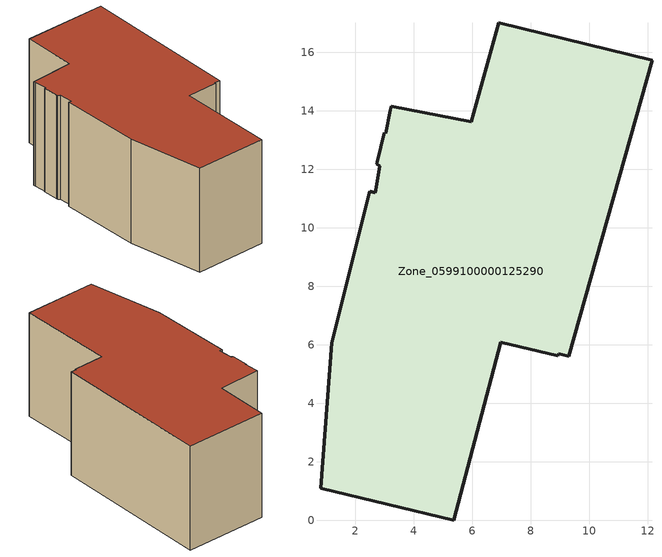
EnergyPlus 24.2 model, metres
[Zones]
Zone_0599100000125290
 floor ground (C_G): 2.75,12.19 2.75,12.25 3,13.25 3.05,13.23 3.19,14.02 3.23,14.16 5.97,13.62 6.91,17.01 12.15,15.73 9.3,5.6 8.96,5.7 8.93,5.62 6.98,6.09 5.37,0 0.81,1.09 1.2,6.07 2.5,11.25 2.68,11.2 2.85,12.1 z0
 wall outside (C_F): 8.93,5.62 8.96,5.7 9.3,5.6 12.15,15.73 6.91,17.01 5.97,13.62 3.23,14.16 3.19,14.02 3.05,13.23 3,13.25 2.75,12.25 2.75,12.19 2.85,12.1 2.68,11.2 2.5,11.25 1.2,6.07 0.81,1.09 5.37,0 6.98,6.09 8.93,5.62 z0:6.86
 roof outside (C_R): 2.75,12.25 2.75,12.19 2.85,12.1 2.68,11.2 2.5,11.25 1.2,6.07 0.81,1.09 5.37,0 6.98,6.09 8.93,5.62 8.96,5.7 9.3,5.6 12.15,15.73 6.91,17.01 5.97,13.62 3.23,14.16 3.19,14.02 3.05,13.23 3,13.25 z6.86
[BUILDING]
Pand.0599100000125290: North Axis=0; Terrain=City; Loads Convergence Tolerance Value=0.04; Temperature Convergence Tolerance Value=0.4; Solar Distribution=FullExterior; Maximum Number of Warmup Days=25; Minimum Number of Warmup Days=1
[Site:Location]
Rotterdam.The.Hague.AP_ZH_NLD Design_Conditions: Latitude=51.96; Longitude=4.45; Time Zone=1; Elevation=-4.5
[SITE:GROUNDTEMPERATURE:BUILDINGSURFACE]
18, 18, 18, 18, 18, 18, 18, 18, 18, 18, 18, 18
[MATERIAL] Thermal Absorptance=0.9; Solar Absorptance=0.7; Visible Absorptance=0.7
Name | Roughness | Thickness | Conductivity | Density | Specific Heat
G.D.1965 | MediumSmooth | 0.15 | 1 | 540 | 1210
F.D.1965 | Rough | 0.3 | 0.857143 | 1920 | 840
R.D.1965 | MediumRough | 0.2 | 0.08 | 1500 | 1000
[CONSTRUCTION]
C_G: G.D.1965
C_F: F.D.1965
C_R: R.D.1965
[ZONE]
Zone_0599100000125290: Type=1; Multiplier=1; Ceiling Height=Autocalculate; Volume=Autocalculate; Floor Area=autocalculate; Part of Total Floor Area=Yes
[ZONEINFILTRATION:DESIGNFLOWRATE]
Infil_Zone_0599100000125290: Zone or ZoneList or Space or SpaceList=Zone_0599100000125290; Schedule=AlwaysOn; Design Flow Rate Calculation Method=Flow/Area; Flow Rate per Floor Area=0.0042; Constant Term Coefficient=1; Temperature Term Coefficient=0; Velocity Term Coefficient=0; Velocity Squared Term Coefficient=0
[HVACTEMPLATE:ZONE:IDEALLOADSAIRSYSTEM]
Zone_0599100000125290: Maximum Heating Supply Air Temperature=50; Minimum Cooling Supply Air Temperature=13; Maximum Heating Supply Air Humidity Ratio=0.0156; Minimum Cooling Supply Air Humidity Ratio=0.0077; Heating Limit=NoLimit; Cooling Limit=NoLimit; Dehumidification Control Type=ConstantSensibleHeatRatio; Cooling Sensible Heat Ratio=0.7; Dehumidification Setpoint=60; Humidification Control Type=None; Humidification Setpoint=30; Outdoor Air Method=None; Outdoor Air Flow Rate per Person=0.00944; Outdoor Air Flow Rate per Zone Floor Area=0; Outdoor Air Flow Rate per Zone=0; Demand Controlled Ventilation Type=None; Outdoor Air Economizer Type=NoEconomizer; Heat Recovery Type=None; Sensible Heat Recovery Effectiveness=0.7; Latent Heat Recovery Effectiveness=0.65
[ZONECONTROL:THERMOSTAT]
ThermostatControl_Zone_0599100000125290: Zone or ZoneList=Zone_0599100000125290; Control Type Schedule=DualSetpointControlType; Control 1=Thermostat_Zone_0599100000125290; Temperature Difference Between Cutout And Setpoint=0
[THERMOSTATSETPOINT:DUALSETPOINT]
Thermostat_Zone_0599100000125290: Heating Setpoint Temperature Schedule=HeatingSetpoint_Zone_0599100000125290; Cooling Setpoint Temperature Schedule=CoolingSetpoint_Zone_0599100000125290
[SCHEDULE:COMPACT]
HeatingSetpoint_Zone_0599100000125290: Through: 12/31, For: AllDays, Until: 24:00, 21
CoolingSetpoint_Zone_0599100000125290: Through: 12/31, For: AllDays, Until: 24:00, 24
DualSetpointControlType: Through: 12/31, For: AllDays, Until: 24:00, 4
AlwaysOn: Through: 12/31, For: AllDays, Until: 24:00, 1
